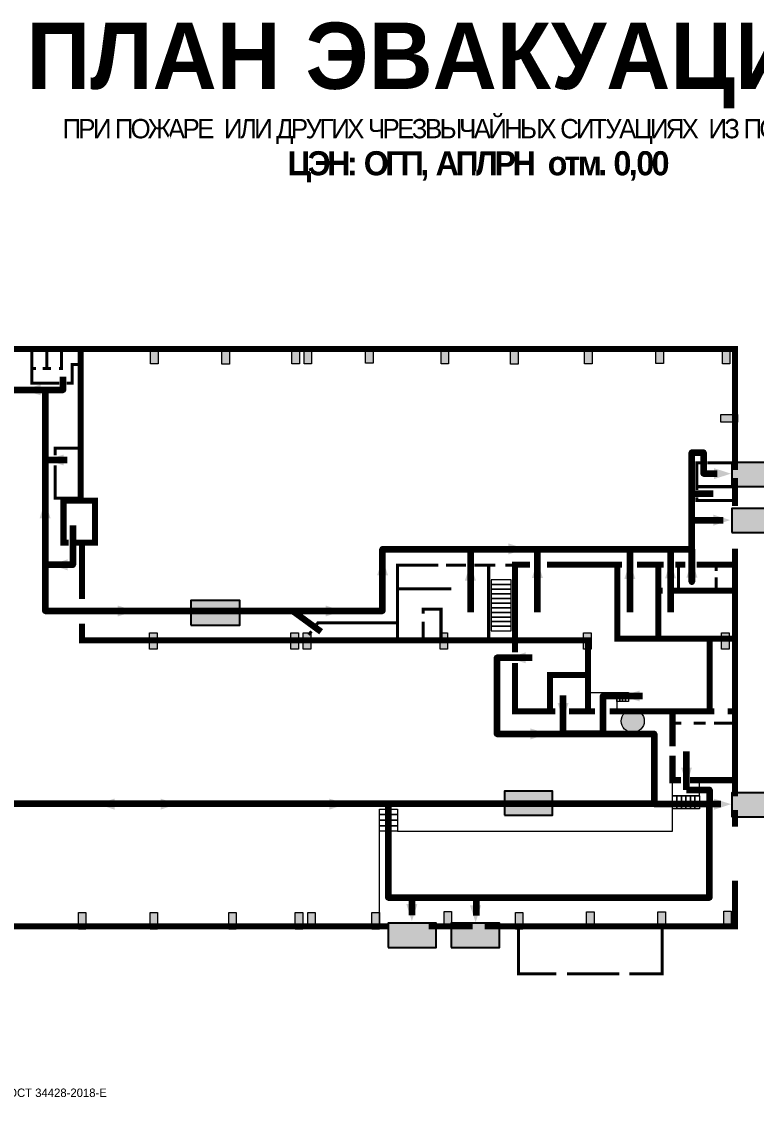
# Model space of a CAD drawing. Header units: millimetres. Extents: x 13810 to 67229, y 12374 to 21950.
# Drawn here: x 43138.6 to 43382.2, y 14568.2 to 14925.4 of the extents above; entities that cross this region are included whole.
import ezdxf

# ---------------------------------------------------------------- set-up
doc = ezdxf.new("R2010")
doc.units = ezdxf.units.MM
doc.layers.add('План_Штампы', color=7, linetype='Continuous')
doc.styles.add('обычный', font='arial.ttf')

# ---------------------------------------------------------------- blocks, each defined once
blk = doc.blocks.new('A$C7B4425F7')
at = {"true_color": 0xffffff}
blk.add_hatch(color=7, dxfattribs=at).paths.add_polyline_path([(0, 0), (-16, 0), (-16, -8), (0, -8)])
h = blk.add_hatch(color=126)
h.paths.add_polyline_path([(-0.2, -0.2), (-15.8, -0.2), (-15.8, -7.8), (-0.2, -7.8)])
h.paths.add_polyline_path([(-11.76, -2.03), (-11.76, -3.66), (-11.17, -3.66, -0.568275), (-11.17, -6.18), (-12.58, -6.18), (-12.58, -2.03)], flags=16)
h.paths.add_polyline_path([(-13.33, -4.12, -0.495768), (-13.59, -6.18), (-15.03, -6.18), (-15.03, -2.03), (-13.59, -2.03, -0.487973)], flags=16)
h.paths.add_polyline_path([(-10.25, -2.03), (-9.48, -2.03), (-9.48, -6.18), (-10.25, -6.18)], flags=16)
h.paths.add_polyline_path([(-13.84, -3.69), (-14.24, -3.69), (-14.24, -3.03), (-13.9, -3.03, -0.692621)], flags=0)
h.paths.add_polyline_path([(-9.15, -2.03), (-8.4, -2.03), (-8.04, -3.07), (-7.68, -2.03), (-6.93, -2.03), (-7.64, -4.1), (-6.93, -6.18), (-7.68, -6.18), (-8.04, -5.14), (-8.4, -6.18), (-9.15, -6.18), (-8.44, -4.1)], flags=16)
h.paths.add_polyline_path([(-11.76, -4.46), (-11.42, -4.46, -0.692621), (-11.36, -5.12), (-11.76, -5.12)], flags=0)
h.paths.add_polyline_path([(-13.9, -5.2), (-14.24, -5.2), (-14.24, -4.55), (-13.84, -4.55, -0.708038)], flags=0)
edge = h.paths.add_edge_path(flags=16)
edge.add_ellipse((-5.51, -4.08), major_axis=(0, 2.05), ratio=0.586184, start_angle=0, end_angle=360)
edge = h.paths.add_edge_path(flags=0)
edge.add_ellipse((-5.51, -4.08), major_axis=(0, 1.14), ratio=0.454828, start_angle=0, end_angle=360)
h.paths.add_polyline_path([(-4.13, -4.96, 0.377264), (-3.48, -4.52, 0.0555), (-3.16, -2.03), (-1.66, -2.03), (-1.66, -4.96), (-0.96, -4.96), (-0.96, -7.01), (-1.75, -7.01), (-1.75, -6.18), (-3.3, -6.18), (-3.3, -7.02), (-4.13, -7.02)], flags=16)
h.paths.add_polyline_path([(-2.73, -2.91), (-2.28, -2.91), (-2.28, -4.96), (-3.05, -4.96, 0.079136)], flags=0)
at = {"color": 126}
blk.add_lwpolyline([(-16, -8), (0, -8), (0, 0), (-16, 0)], close=True, dxfattribs=at)
blk = doc.blocks.new('A$C32E8229D')
at = {"true_color": 0xffffff}
blk.add_hatch(color=7, dxfattribs=at).paths.add_polyline_path([(0, 0), (0, -8), (16, -8), (16, 0)])
h = blk.add_hatch(color=126)
h.paths.add_polyline_path([(0.2, -0.2), (15.8, -0.2), (15.8, -7.8), (0.2, -7.8)])
h.paths.add_polyline_path([(13.49, -2.05), (12.08, -2.05), (11.37, -2.63, 0.162397), (11.29, -2.84), (11.29, -3.63), (10.35, -3.63), (10.35, -4.05), (11.68, -4.05), (11.68, -3.48), (12.26, -4.28), (11.29, -5.1), (11.29, -6.78), (11.85, -6.78), (11.85, -5.44), (12.8, -4.64), (12.8, -5.94), (14.46, -5.94), (14.46, -5.39), (13.45, -5.39), (13.45, -3.97), (12.46, -2.59), (13.15, -2.59), (13.69, -3.34), (14.18, -3)], flags=16)
h.paths.add_polyline_path([(10.74, -1.82, 1), (11.8, -1.82, 1)], flags=16)
h.paths.add_polyline_path([(9.39, -3.59), (5.99, -3.59), (6.56, -3.03), (5.91, -3.03), (5.1, -3.83), (5.91, -4.64), (6.56, -4.64), (5.99, -4.09), (9.39, -4.09)], flags=16)
h.paths.add_polyline_path([(4.29, -1.08), (1.72, -1.08), (1.72, -6.6), (4.29, -6.6)], flags=16)
at = {"color": 126}
blk.add_lwpolyline([(16, -8), (0, -8), (0, 0), (16, 0)], close=True, dxfattribs=at)
blk = doc.blocks.new('A$C7B8C2D5B')
at = {"lineweight": 0}
h = blk.add_hatch(color=5, dxfattribs=at)
h.dxf.hatch_style = 1
h.paths.add_polyline_path([(1.4, -3.02, 1), (-2.11, -3.02, 1)])
at = {"color": 5, "lineweight": 0}
blk.add_circle((-0.36, -3.02), 1.75, dxfattribs=at)

msp = doc.modelspace()

# ---------------------------------------------------------------- hatches: boundary and pattern name
at = {"lineweight": 0}
h = msp.add_hatch(color=256, dxfattribs=at)
h.dxf.hatch_style = 1
h.paths.add_polyline_path([(43183.88, 14817.42), (43181.39, 14817.42), (43181.39, 14811.93), (43183.88, 14811.93)])
h = msp.add_hatch(color=256, dxfattribs=at)
h.dxf.hatch_style = 1
h.paths.add_polyline_path([(43207.52, 14817.31), (43205.03, 14817.31), (43205.03, 14811.81), (43207.52, 14811.81)])
h = msp.add_hatch(color=256, dxfattribs=at)
h.dxf.hatch_style = 1
h.paths.add_polyline_path([(43230.73, 14817.42), (43228.24, 14817.42), (43228.24, 14811.93), (43230.73, 14811.93)])
h = msp.add_hatch(color=256, dxfattribs=at)
h.dxf.hatch_style = 1
h.paths.add_polyline_path([(43234.78, 14817.42), (43232.29, 14817.42), (43232.29, 14811.93), (43234.78, 14811.93)])
h = msp.add_hatch(color=256, dxfattribs=at)
h.dxf.hatch_style = 1
h.paths.add_polyline_path([(43255.19, 14817.72), (43252.7, 14817.72), (43252.7, 14812.22), (43255.19, 14812.22)])
h = msp.add_hatch(color=256, dxfattribs=at)
h.dxf.hatch_style = 1
h.paths.add_polyline_path([(43280.18, 14817.42), (43277.69, 14817.42), (43277.69, 14811.93), (43280.18, 14811.93)])
h = msp.add_hatch(color=256, dxfattribs=at)
h.dxf.hatch_style = 1
h.paths.add_polyline_path([(43303.26, 14817.38), (43300.77, 14817.38), (43300.77, 14811.88), (43303.26, 14811.88)])
h = msp.add_hatch(color=256, dxfattribs=at)
h.dxf.hatch_style = 1
h.paths.add_polyline_path([(43327.75, 14817.42), (43325.26, 14817.42), (43325.26, 14811.93), (43327.75, 14811.93)])
h = msp.add_hatch(color=256, dxfattribs=at)
h.dxf.hatch_style = 1
h.paths.add_polyline_path([(43351.39, 14817.56), (43348.9, 14817.56), (43348.9, 14812.06), (43351.39, 14812.06)])
h = msp.add_hatch(color=256, dxfattribs=at)
h.dxf.hatch_style = 1
h.paths.add_polyline_path([(43373.47, 14817.42), (43370.98, 14817.42), (43370.98, 14811.93), (43373.47, 14811.93)])
h = msp.add_hatch(color=256, dxfattribs=at)
h.dxf.hatch_style = 1
h.paths.add_polyline_path([(43375.97, 14792.63), (43375.97, 14795.12), (43370.47, 14795.12), (43370.47, 14792.63)])
h = msp.add_hatch(color=256, dxfattribs=at)
h.dxf.hatch_style = 1
h.paths.add_polyline_path([(43183.58, 14722.87), (43181.09, 14722.87), (43181.09, 14717.37), (43183.58, 14717.37)])
h = msp.add_hatch(color=256, dxfattribs=at)
h.dxf.hatch_style = 1
h.paths.add_polyline_path([(43230.43, 14722.87), (43227.94, 14722.87), (43227.94, 14717.37), (43230.43, 14717.37)])
h = msp.add_hatch(color=256, dxfattribs=at)
h.dxf.hatch_style = 1
h.paths.add_polyline_path([(43234.48, 14722.87), (43231.99, 14722.87), (43231.99, 14717.37), (43234.48, 14717.37)])
h = msp.add_hatch(color=256, dxfattribs=at)
h.dxf.hatch_style = 1
h.paths.add_polyline_path([(43279.89, 14722.87), (43277.4, 14722.87), (43277.4, 14717.37), (43279.89, 14717.37)])
h = msp.add_hatch(color=256, dxfattribs=at)
h.dxf.hatch_style = 1
h.paths.add_polyline_path([(43327.45, 14722.87), (43324.96, 14722.87), (43324.96, 14717.37), (43327.45, 14717.37)])
h = msp.add_hatch(color=256, dxfattribs=at)
h.dxf.hatch_style = 1
h.paths.add_polyline_path([(43373.18, 14722.87), (43370.69, 14722.87), (43370.69, 14717.37), (43373.18, 14717.37)])
h = msp.add_hatch(color=256, dxfattribs=at)
h.dxf.hatch_style = 1
h.paths.add_polyline_path([(43159.97, 14630.09), (43157.48, 14630.09), (43157.48, 14624.6), (43159.97, 14624.6)])
h = msp.add_hatch(color=256, dxfattribs=at)
h.dxf.hatch_style = 1
h.paths.add_polyline_path([(43183.72, 14630.12), (43181.23, 14630.12), (43181.23, 14624.62), (43183.72, 14624.62)])
h = msp.add_hatch(color=256, dxfattribs=at)
h.dxf.hatch_style = 1
h.paths.add_polyline_path([(43209.79, 14630.14), (43207.3, 14630.14), (43207.3, 14624.64), (43209.79, 14624.64)])
h = msp.add_hatch(color=256, dxfattribs=at)
h.dxf.hatch_style = 1
h.paths.add_polyline_path([(43231.87, 14630.16), (43229.38, 14630.16), (43229.38, 14624.66), (43231.87, 14624.66)])
h = msp.add_hatch(color=256, dxfattribs=at)
h.dxf.hatch_style = 1
h.paths.add_polyline_path([(43235.98, 14630.18), (43233.49, 14630.18), (43233.49, 14624.68), (43235.98, 14624.68)])
h = msp.add_hatch(color=256, dxfattribs=at)
h.dxf.hatch_style = 1
h.paths.add_polyline_path([(43257.27, 14630.14), (43254.78, 14630.14), (43254.78, 14624.64), (43257.27, 14624.64)])
h = msp.add_hatch(color=256, dxfattribs=at)
h.dxf.hatch_style = 1
h.paths.add_polyline_path([(43281.17, 14630.47), (43278.68, 14630.47), (43278.68, 14624.97), (43281.17, 14624.97)])
h = msp.add_hatch(color=256, dxfattribs=at)
h.dxf.hatch_style = 1
h.paths.add_polyline_path([(43304.86, 14630.16), (43302.37, 14630.16), (43302.37, 14624.66), (43304.86, 14624.66)])
h = msp.add_hatch(color=256, dxfattribs=at)
h.dxf.hatch_style = 1
h.paths.add_polyline_path([(43328.42, 14630.31), (43325.93, 14630.31), (43325.93, 14624.81), (43328.42, 14624.81)])
h = msp.add_hatch(color=256, dxfattribs=at)
h.dxf.hatch_style = 1
h.paths.add_polyline_path([(43352.06, 14630.36), (43349.57, 14630.36), (43349.57, 14624.86), (43352.06, 14624.86)])
h = msp.add_hatch(color=256, dxfattribs=at)
h.dxf.hatch_style = 1
h.paths.add_polyline_path([(43373.9, 14630.6), (43371.41, 14630.6), (43371.41, 14625.1), (43373.9, 14625.1)])

# ---------------------------------------------------------------- linework, layer by layer
for points, const_width in [([(43375.09, 14776.79), (43375.09, 14816.84), (43048.64, 14816.84)], 2), ([(43142.02, 14816.61), (43142.02, 14805.51), (43151.2, 14805.51)], 1), ([(43147.03, 14810.39), (43147.03, 14816.66)], 1), ([(43151.85, 14816.64), (43151.85, 14810.39), (43151.1, 14810.39)], 1), ([(43158.24, 14816.84), (43158.24, 14766.64), (43163.03, 14766.64), (43163.03, 14752.66), (43156.7, 14752.66)], 2), ([(43142.02, 14810.39), (43143.45, 14810.39)], 1), ([(43148.37, 14810.39), (43145.6, 14810.39)], 1), ([(43153.63, 14805.51), (43155.39, 14805.51), (43155.39, 14811.75), (43157.85, 14811.75)], 1), ([(43149.82, 14781.66), (43149.82, 14784.06), (43158.02, 14784.06)], 1), ([(43157.62, 14767.41), (43149.82, 14767.41), (43149.82, 14778.33)], 1), ([(43362.48, 14770.17), (43362.48, 14779.19), (43363.64, 14779.19)], 1), ([(43365.99, 14779.19), (43374.85, 14779.19)], 1), ([(43375.09, 14764.84), (43375.09, 14774.12)], 2), ([(43362.48, 14771.26), (43375.32, 14771.26)], 1), ([(43154.28, 14752.66), (43152.55, 14752.66), (43152.55, 14766.64), (43158.24, 14766.64)], 2), ([(43374.64, 14766.69), (43362.48, 14766.69), (43362.48, 14767.69)], 1), ([(43158.7, 14752.66), (43158.7, 14734.05)], 2), ([(43375.09, 14668.59), (43375.09, 14750.67)], 2), ([(43158.7, 14725.85), (43158.7, 14720.3), (43302.19, 14720.3), (43302.19, 14716.4), (43302.19, 14745.44), (43307.22, 14745.44)], 2), ([(43236.46, 14725.59), (43236.87, 14726.12), (43263.22, 14726.12), (43263.22, 14720.54), (43263.22, 14745.29), (43276.79, 14745.29)], 1), ([(43279.38, 14745.29), (43285.96, 14745.29)], 1), ([(43288.76, 14745.29), (43295.66, 14745.29)], 1), ([(43293.48, 14745.29), (43293.48, 14720.85)], 1), ([(43299.01, 14745.29), (43303.91, 14745.29)], 1), ([(43312.87, 14745.44), (43337.66, 14745.44)], 2), ([(43336.13, 14745.44), (43336.13, 14720.85), (43375.09, 14720.85)], 2), ([(43342.68, 14745.44), (43351.45, 14745.44)], 2), ([(43349.72, 14745.44), (43349.72, 14720.85)], 2), ([(43355.37, 14745.44), (43358.64, 14745.44)], 2), ([(43356.38, 14745.44), (43356.38, 14736.8)], 1), ([(43362.38, 14745.44), (43375.09, 14745.44)], 2), ([(43368.92, 14745.44), (43368.92, 14743.34)], 1), ([(43368.92, 14736.8), (43368.92, 14741.22)], 1), ([(43263.37, 14737.39), (43281.16, 14737.39)], 1), ([(43349.72, 14736.8), (43351.13, 14736.8)], 2), ([(43354.81, 14736.8), (43375.09, 14736.8)], 2), ([(43271.77, 14729.18), (43271.77, 14730.65), (43277.68, 14730.65), (43277.68, 14720.81)], 1), ([(43271.77, 14726.57), (43271.77, 14720.55)], 1), ([(43233.82, 14722.14), (43234.72, 14723.32)], 1), ([(43326.36, 14696.85), (43326.36, 14720.3), (43302.19, 14720.3)], 2), ([(43366.69, 14696.85), (43366.69, 14720.85)], 2), ([(43302.19, 14712.87), (43302.19, 14696.85), (43315.56, 14696.85)], 2), ([(43313.82, 14696.85), (43313.82, 14708.84), (43326.36, 14708.84)], 2), ([(43320.08, 14696.85), (43328.7, 14696.85)], 2), ([(43333.63, 14696.85), (43368.25, 14696.85)], 2), ([(43354.42, 14696.85), (43354.42, 14685.24)], 2), ([(43375.09, 14696.85), (43372.67, 14696.85)], 2), ([(43354.42, 14692.89), (43357.36, 14692.89)], 1), ([(43361.45, 14692.89), (43365.39, 14692.89)], 1), ([(43368.16, 14692.89), (43375.09, 14692.89)], 1), ([(43354.42, 14682.06), (43354.42, 14673.99), (43357.29, 14673.99)], 2), ([(43375.09, 14673.99), (43360.24, 14673.99)], 2), ([(43375.09, 14658.55), (43375.09, 14664.07)], 2), ([(43292.18, 14625.54), (43375.09, 14625.54), (43375.09, 14640.71)], 2), ([(43049.64, 14625.54), (43260.38, 14625.54)], 2), ([(43273.63, 14625.54), (43288.21, 14625.54)], 2), ([(43303.37, 14625.6), (43303.37, 14609.85), (43315.95, 14609.85)], 1), ([(43340.08, 14609.85), (43351.02, 14609.85), (43351.02, 14625.65)], 1), ([(43319.48, 14609.85), (43336.74, 14609.85)], 1)]:
    msp.add_lwpolyline(points, dxfattribs=dict(at, const_width=const_width))
for points in [[(43181.39, 14817.42), (43183.88, 14817.42), (43183.88, 14811.93), (43181.39, 14811.93)], [(43205.03, 14817.31), (43207.52, 14817.31), (43207.52, 14811.81), (43205.03, 14811.81)], [(43228.24, 14817.42), (43230.73, 14817.42), (43230.73, 14811.93), (43228.24, 14811.93)], [(43232.29, 14817.42), (43234.78, 14817.42), (43234.78, 14811.93), (43232.29, 14811.93)], [(43252.7, 14817.72), (43255.19, 14817.72), (43255.19, 14812.22), (43252.7, 14812.22)], [(43277.69, 14817.42), (43280.18, 14817.42), (43280.18, 14811.93), (43277.69, 14811.93)], [(43300.77, 14817.38), (43303.26, 14817.38), (43303.26, 14811.88), (43300.77, 14811.88)], [(43325.26, 14817.42), (43327.75, 14817.42), (43327.75, 14811.93), (43325.26, 14811.93)], [(43348.9, 14817.56), (43351.39, 14817.56), (43351.39, 14812.06), (43348.9, 14812.06)], [(43370.98, 14817.42), (43373.47, 14817.42), (43373.47, 14811.93), (43370.98, 14811.93)], [(43375.97, 14795.12), (43375.97, 14792.63), (43370.47, 14792.63), (43370.47, 14795.12)], [(43294.32, 14738.8), (43300.94, 14738.8), (43300.94, 14740.33), (43294.32, 14740.33)], [(43294.32, 14737.26), (43300.94, 14737.26), (43300.94, 14738.8), (43294.32, 14738.8)], [(43294.32, 14735.73), (43300.94, 14735.73), (43300.94, 14737.26), (43294.32, 14737.26)], [(43294.32, 14734.19), (43300.94, 14734.19), (43300.94, 14735.73), (43294.32, 14735.73)], [(43294.32, 14732.66), (43300.94, 14732.66), (43300.94, 14734.19), (43294.32, 14734.19)], [(43294.32, 14731.12), (43300.94, 14731.12), (43300.94, 14732.66), (43294.32, 14732.66)], [(43294.32, 14729.59), (43300.94, 14729.59), (43300.94, 14731.12), (43294.32, 14731.12)], [(43294.32, 14728.05), (43300.94, 14728.05), (43300.94, 14729.59), (43294.32, 14729.59)], [(43294.32, 14726.52), (43300.94, 14726.52), (43300.94, 14728.05), (43294.32, 14728.05)], [(43294.32, 14724.98), (43300.94, 14724.98), (43300.94, 14726.52), (43294.32, 14726.52)], [(43294.32, 14723.45), (43300.94, 14723.45), (43300.94, 14724.98), (43294.32, 14724.98)], [(43181.09, 14722.87), (43183.58, 14722.87), (43183.58, 14717.37), (43181.09, 14717.37)], [(43227.94, 14722.87), (43230.43, 14722.87), (43230.43, 14717.37), (43227.94, 14717.37)], [(43231.99, 14722.87), (43234.48, 14722.87), (43234.48, 14717.37), (43231.99, 14717.37)], [(43277.4, 14722.87), (43279.89, 14722.87), (43279.89, 14717.37), (43277.4, 14717.37)], [(43324.96, 14722.87), (43327.45, 14722.87), (43327.45, 14717.37), (43324.96, 14717.37)], [(43370.69, 14722.87), (43373.18, 14722.87), (43373.18, 14717.37), (43370.69, 14717.37)], [(43335.95, 14703.1), (43336.91, 14703.1), (43336.91, 14700.09), (43335.95, 14700.09)], [(43336.91, 14703.1), (43337.87, 14703.1), (43337.87, 14700.09), (43336.91, 14700.09)], [(43337.87, 14703.1), (43338.84, 14703.1), (43338.84, 14700.09), (43337.87, 14700.09)], [(43338.84, 14703.1), (43339.8, 14703.1), (43339.8, 14700.09), (43338.84, 14700.09)], [(43354.42, 14668.84), (43355.91, 14668.84), (43355.91, 14664.49), (43354.42, 14664.49)], [(43355.91, 14668.84), (43357.39, 14668.84), (43357.39, 14664.49), (43355.91, 14664.49)], [(43357.39, 14668.84), (43358.87, 14668.84), (43358.87, 14664.49), (43357.39, 14664.49)], [(43358.87, 14668.84), (43360.35, 14668.84), (43360.35, 14664.49), (43358.87, 14664.49)], [(43360.35, 14668.84), (43361.83, 14668.84), (43361.83, 14664.49), (43360.35, 14664.49)], [(43361.83, 14668.84), (43363.32, 14668.84), (43363.32, 14664.49), (43361.83, 14664.49)], [(43263.3, 14662.56), (43257.27, 14662.56), (43257.27, 14664.39), (43263.3, 14664.39)], [(43263.3, 14660.72), (43257.27, 14660.72), (43257.27, 14662.56), (43263.3, 14662.56)], [(43263.3, 14658.89), (43257.27, 14658.89), (43257.27, 14660.72), (43263.3, 14660.72)], [(43263.3, 14657.05), (43257.27, 14657.05), (43257.27, 14658.89), (43263.3, 14658.89)], [(43157.48, 14630.09), (43159.97, 14630.09), (43159.97, 14624.6), (43157.48, 14624.6)], [(43181.23, 14630.12), (43183.72, 14630.12), (43183.72, 14624.62), (43181.23, 14624.62)], [(43207.3, 14630.14), (43209.79, 14630.14), (43209.79, 14624.64), (43207.3, 14624.64)], [(43229.38, 14630.16), (43231.87, 14630.16), (43231.87, 14624.66), (43229.38, 14624.66)], [(43233.49, 14630.18), (43235.98, 14630.18), (43235.98, 14624.68), (43233.49, 14624.68)], [(43254.78, 14630.14), (43257.27, 14630.14), (43257.27, 14624.64), (43254.78, 14624.64)], [(43278.68, 14630.47), (43281.17, 14630.47), (43281.17, 14624.97), (43278.68, 14624.97)], [(43302.37, 14630.16), (43304.86, 14630.16), (43304.86, 14624.66), (43302.37, 14624.66)], [(43325.93, 14630.31), (43328.42, 14630.31), (43328.42, 14624.81), (43325.93, 14624.81)], [(43349.57, 14630.36), (43352.06, 14630.36), (43352.06, 14624.86), (43349.57, 14624.86)], [(43371.41, 14630.6), (43373.9, 14630.6), (43373.9, 14625.1), (43371.41, 14625.1)]]:
    msp.add_lwpolyline(points, close=True, dxfattribs=at)
at = {"color": 126, "lineweight": 100, "true_color": 0x008754}
for points in [[(43048.42, 14803.34), (43152.4, 14803.34), (43152.4, 14807.63)], [(43146.5, 14803.34), (43146.5, 14730.09), (43180.12, 14730.09)], [(43360.88, 14760.11), (43360.88, 14782.61), (43364.7, 14782.61), (43364.7, 14775.61), (43369.18, 14775.61)], [(43153.74, 14780.08), (43146.5, 14780.08)], [(43367.94, 14768.9), (43360.88, 14768.9)], [(43228.51, 14730.09), (43258.29, 14730.09), (43258.29, 14750.57), (43360.88, 14750.57), (43360.88, 14739.75), (43360.88, 14760.11), (43371.25, 14760.11)], [(43155.62, 14758.41), (43155.62, 14745.33), (43146.5, 14745.33)], [(43287.41, 14750.57), (43287.41, 14729.7)], [(43309.54, 14750.57), (43309.54, 14729.7)], [(43340.23, 14750.57), (43340.23, 14729.7)], [(43353.72, 14750.57), (43353.72, 14729.7)], [(43180.12, 14730.09), (43228.51, 14730.09), (43237.83, 14723.29)], [(43307.94, 14714.54), (43296.16, 14714.54), (43296.16, 14689.36), (43318.19, 14689.36), (43318.19, 14702.05)], [(43344.48, 14701.88), (43331.28, 14701.88), (43331.28, 14689.36), (43318.19, 14689.36), (43348.33, 14689.36), (43348.33, 14666.1), (43370.4, 14666.1)], [(43359.08, 14670.82), (43359.08, 14683.49)], [(43359.08, 14670.82), (43366.73, 14670.82), (43366.73, 14666.1)], [(43260.22, 14666.1), (43057.7, 14666.1)], [(43348.33, 14666.1), (43260.22, 14666.1), (43260.22, 14635.1), (43289.32, 14635.1), (43289.32, 14629.16)], [(43289.32, 14635.1), (43366.73, 14635.1), (43366.73, 14666.1)], [(43268.01, 14635.1), (43268.01, 14629.27)]]:
    msp.add_lwpolyline(points, dxfattribs=at)
at = {"lineweight": 0}
msp.add_lwpolyline([(43327.11, 14703.1), (43335.95, 14703.1), (43335.95, 14697.56)], dxfattribs=at)
at = {"lineweight": 20}
for points in [[(43363.3, 14674.18), (43363.3, 14668.84), (43354.42, 14668.84)], [(43263.3, 14664.39), (43263.3, 14657.05), (43354.42, 14657.05), (43354.42, 14673.49)], [(43257.27, 14624.64), (43257.27, 14664.39)]]:
    msp.add_lwpolyline(points, dxfattribs=at)
at = {"layer": 'План_Штампы', "color": 126, "true_color": 0x008754}
for points in [[(43145.02, 14805.15), (43145.02, 14801.49), (43139.39, 14803.29)], [(43152.63, 14781.94), (43152.63, 14778.28), (43147.01, 14780.09)], [(43368.15, 14773.73), (43368.16, 14777.39), (43373.78, 14775.58)], [(43148.28, 14760.76), (43144.62, 14760.76), (43146.43, 14766.38)], [(43367.95, 14758.32), (43367.95, 14761.98), (43373.57, 14760.17)], [(43300.04, 14748.79), (43300.04, 14752.45), (43305.66, 14750.64)], [(43153.91, 14747.19), (43153.9, 14743.53), (43148.28, 14745.34)], [(43260.15, 14741.83), (43256.49, 14741.83), (43258.3, 14747.45)], [(43289.26, 14740.12), (43285.6, 14740.13), (43287.41, 14745.75)], [(43311.47, 14740.97), (43307.81, 14740.97), (43309.62, 14746.6)], [(43342.12, 14740.64), (43338.45, 14740.64), (43340.26, 14746.26)], [(43355.61, 14740.86), (43351.95, 14740.87), (43353.76, 14746.49)], [(43362.7, 14741.12), (43359.04, 14741.13), (43360.85, 14746.75)], [(43170.51, 14728.22), (43170.51, 14731.88), (43176.13, 14730.08)], [(43239.41, 14728.22), (43239.41, 14731.88), (43245.03, 14730.08)], [(43305.78, 14716.37), (43305.78, 14712.71), (43300.16, 14714.52)], [(43343.53, 14703.72), (43343.53, 14700.06), (43337.91, 14701.87)], [(43316.32, 14699.59), (43319.98, 14699.58), (43318.18, 14693.96)], [(43307.31, 14687.49), (43307.32, 14691.15), (43312.94, 14689.34)], [(43357.23, 14678.19), (43360.89, 14678.19), (43359.08, 14672.57)], [(43169.48, 14667.89), (43169.47, 14664.23), (43163.85, 14666.04)], [(43184.72, 14664.23), (43184.72, 14667.89), (43190.34, 14666.08)], [(43240.67, 14664.23), (43240.67, 14667.89), (43246.29, 14666.08)], [(43368.19, 14664.18), (43368.19, 14667.85), (43373.81, 14666.04)], [(43266.18, 14632.9), (43269.85, 14632.9), (43268.04, 14627.28)], [(43287.3, 14632.48), (43290.96, 14632.48), (43289.15, 14626.86)]]:
    msp.add_solid(points, dxfattribs=at)

# ---------------------------------------------------------------- block references
at = {"xscale": 2.177419353276491, "yscale": 2.177419353276491, "zscale": 2.177419353276491}
msp.add_blockref('A$C7B8C2D5B', (43342.04, 14700.15), dxfattribs=at)
at = {"layer": 'План_Штампы', "color": 126, "lineweight": 100, "true_color": 0x008754}
for p in [(43390.06, 14779.26), (43390.06, 14764.03), (43390.11, 14669.79), (43276.13, 14626.59), (43297.1, 14626.59)]:
    msp.add_blockref('A$C7B4425F7', p, dxfattribs=at)
at = {"layer": 'План_Штампы', "color": 126, "true_color": 0x008754, "xscale": -1.012510887696, "yscale": 1.012510887696, "zscale": 1.012510887696, "rotation": 0.002134676285496795}
msp.add_blockref('A$C32E8229D', (43210.99, 14733.49), dxfattribs=at)
at = {"layer": 'План_Штампы', "color": 126, "true_color": 0x008754, "xscale": -1}
msp.add_blockref('A$C32E8229D', (43314.68, 14670.36), dxfattribs=at)

# ---------------------------------------------------------------- texts
at = {"lineweight": 0, "style": 'обычный'}
for s, insert, char_height, width, attachment_point in [('{\\fProxima Nova Rg|b1|i0|c204|p2;ПЛАН ЭВАКУАЦИИ}', (43140.3, 14925.06), 22, 493.8901, 1), ('\\pi-8.4,l8.4,t8.4;{\\fProxima Nova Rg|b0|i0|c204|p2;ИЗГОТОВИТЕЛЬ: ИП АНДРЕЕВ А. А.\\fProxima Nova Rg|b0|i0|c0|p2; \\fProxima Nova Rg|b0|i0|c204|p2;ФП-24 - 2022/ 200-25-1440 ГОСТ 34428-2018-Е\\H1.2266x; }', (43092.87, 14569.99), 2.8, 191.3484, 5)]:
    msp.add_mtext(s, dxfattribs=dict(at, insert=insert, char_height=char_height, width=width, attachment_point=attachment_point))
at = {"color": 0, "lineweight": 0, "insert": (43289.69, 14893.28), "char_height": 8, "width": 449.2158, "attachment_point": 5, "style": 'обычный'}
msp.add_mtext('{\\fArial Black|b1|i0|c204|p34;\\H2x;\\T0.85;  \\fArial Narrow|b0|i0|c204|p34;\\H0.8x;\\W0.9;\\P\\fProxima Nova Rg|b0|i0|c204|p2;\\H0.5x;\\W1;\\C256;ПРИ ПОЖАРЕ  ИЛИ ДРУГИХ ЧРЕЗВЫЧАЙНЫХ СИТУАЦИЯХ  ИЗ ПОМЕЩЕНИЙ \\fProxima Nova Rg|b1|i0|c204|p2;\\H1.25x;\\PЦЭН: ОГП, АПЛРН  отм. 0,00}', dxfattribs=at)

doc.saveas('drawing.dxf')
